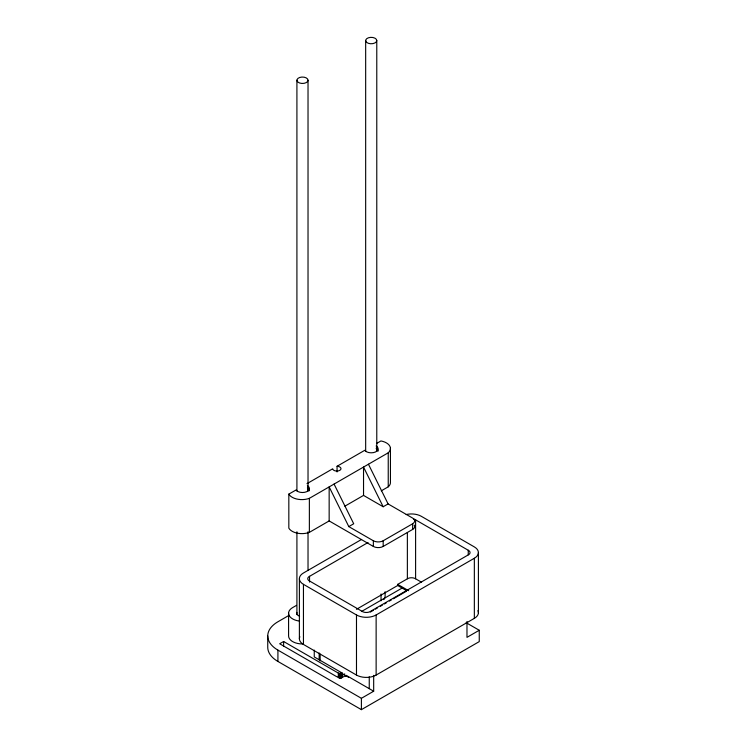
<?xml version="1.0" encoding="UTF-8"?>
<svg xmlns="http://www.w3.org/2000/svg" width="747" height="747" viewBox="0 0 747 747"><rect width="100%" height="100%" fill="white"/><g stroke="black" fill="none" stroke-linecap="round" stroke-linejoin="round"><path stroke-width="1.12" d="M368.028 542.518L308.885 576.721A5.537 3.193 0 0 0 308.885 580.615L362.939 611.821A5.537 3.193 0 0 0 369.681 611.821L468.911 554.526A5.537 3.193 0 0 0 468.911 550.642L414.856 519.426A5.537 3.193 0 0 0 413.605 519.016M376.535 443.503L380.933 440.945A13.745 7.937 0 0 1 388.235 452.803L388.235 486.829L381.306 490.826M306.97 483.664L332.704 468.789L332.817 469.284A4.165 2.409 0 0 0 339.792 470.367A4.165 2.409 0 0 0 337.924 466.343L337.056 466.277L337.056 471.945M337.056 466.277L364.807 450.273L365.208 450.824A6.947 4.006 0 0 0 375.442 452A6.947 4.006 0 0 0 376.133 445.987M414.146 525.066A6.947 4.006 0 0 1 412.643 529.436L383.174 546.449A6.947 4.006 0 0 1 373.36 546.449L329.156 520.93L309.37 532.359A13.745 7.937 0 0 1 288.828 528.138L288.828 494.122A13.745 7.937 0 0 0 309.37 498.333L388.235 452.803M344.871 506.186L363.537 495.41L383.174 506.755L388.085 503.917L412.643 518.091A6.947 4.006 0 0 1 412.643 523.768L412.643 529.436M329.156 520.93L329.156 486.904L348.802 526.598L353.714 523.768L334.068 484.075M361.576 539.437L303.45 572.996A13.885 8.021 0 0 0 303.45 584.341L303.45 644.446L356.487 675.064A13.885 8.021 0 0 0 376.133 675.064L474.345 618.357A13.885 8.021 0 0 0 477.94 610.616M348.802 526.598L373.36 540.772A6.947 4.006 0 0 0 383.174 540.772L412.643 523.768M296.484 605.378L292.647 607.582A13.885 8.021 0 0 0 298.875 621M288.884 615.435L277.921 621.765A34.726 20.048 0 0 0 277.921 650.114L277.921 661.45L361.399 709.65L479.257 641.608L479.257 630.263L466.175 622.718M342.247 677.613L342.247 673.075L340.287 673.551L338.316 673.075L283.617 641.496L279.686 643.765L336.355 676.483A5.556 3.212 0 0 0 344.208 676.483L346.178 675.344L373.677 691.218L373.677 675.344M356.44 609.319L397.684 585.499L397.684 584.369L408.114 578.402A5.537 3.193 0 0 1 414.856 578.402L421.569 582.221M361.408 611.55L402.54 587.805M370.335 612.064L373.341 610.327M375.349 609.169L377.356 608.011M380.363 606.275L382.371 605.117M384.378 603.959L386.386 602.801M389.392 601.064L391.4 599.906M393.408 598.749L406.452 591.213M303.45 584.341L356.487 614.958A13.885 8.021 0 0 0 376.133 614.958L474.345 558.252A13.885 8.021 0 0 0 474.345 546.916L421.308 516.298A13.885 8.021 0 0 0 406.172 514.552M341.762 675.624L344.731 673.915M277.921 650.114L361.399 698.305L373.677 691.218M479.257 630.263L466.978 637.359L466.978 621.476M288.828 494.122L296.064 489.967L296.456 490.518A6.947 4.006 0 0 0 306.7 491.694A6.947 4.006 0 0 0 307.381 485.671M397.684 584.369L408.665 590.709M397.684 585.499L406.667 590.69M342.247 673.075L314.254 656.921L314.254 650.114M340.772 672.795L348.634 677.333M368.448 464.223L388.085 503.917M383.174 506.755L363.537 467.062L363.537 495.41M478.407 552.584L478.407 612.689M474.345 558.252L474.345 618.357M468.257 550.203L468.257 554.834M415.603 519.809L415.603 578.776M407.367 532.527L407.367 578.776M390.438 448.2L390.438 482.226A13.745 7.937 0 0 1 388.235 486.829M385.107 591.708L385.107 596.246A13.885 8.021 0 0 1 383.809 599.636M383.174 540.772L383.174 546.449M381.045 593.977L381.045 600.784M376.777 40.562A5.556 3.212 0 0 1 368.439 43.335A5.556 3.212 0 0 1 368.439 37.78A5.556 3.212 0 0 1 376.777 40.562L376.777 451.244M376.535 448.041L376.535 451.44M376.133 614.958L376.133 675.064M373.36 540.772L373.36 546.449M369.251 676.763L369.251 688.669M365.666 40.562L365.666 451.244M361.399 698.305L361.399 709.65M356.487 614.958L356.487 675.064M341.668 673.336L341.668 677.865M341.342 673.421L341.342 677.959M341.005 673.495L341.005 678.024M340.641 673.533L340.641 678.071M340.287 673.551L340.287 678.08M339.922 673.533L339.922 678.071M339.568 673.495L339.568 678.024M339.222 673.421L339.222 677.959M338.895 673.336L338.895 677.865M338.316 673.075L338.316 677.613M320.146 654.083L320.146 660.89M319.165 652.943L319.165 659.75M309.538 576.292L309.538 582.072M309.37 498.333L309.37 532.359M308.025 80.246A5.556 3.212 0 0 1 299.696 83.029A5.556 3.212 0 0 1 299.696 77.473A5.556 3.212 0 0 1 308.025 80.246L308.025 490.938M308.025 531.771L308.025 570.278M307.783 487.735L307.783 491.134M299.388 578.664L299.388 638.769M296.914 80.246L296.914 490.938M296.914 531.771L296.914 614.613M288.585 613.259L288.585 635.94A13.885 8.021 0 0 0 302.47 643.961M283.617 641.496L283.617 646.034M267.743 635.94L267.743 647.275A34.726 20.048 0 0 0 277.921 661.45M376.133 448.247A6.947 4.006 0 0 1 378.159 451.085M307.381 487.94A6.947 4.006 0 0 1 309.417 490.779M303.45 644.446A13.885 8.021 0 0 1 299.855 636.696M345.954 676.334A2.428 1.401 0 0 1 346.281 675.633M299.584 616.135A5.761 3.324 0 0 1 296.904 612.391"/></g></svg>
